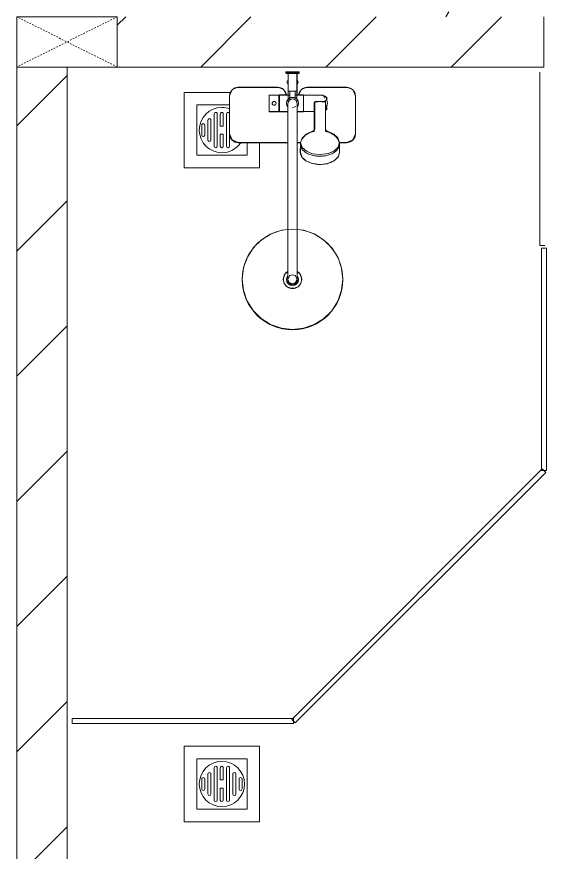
# Model space of a CAD drawing. Header units: millimetres. Extents: x 5357 to 201988, y -16345 to 109895.
# Drawn here: x 103053 to 104102, y 29676 to 31337 of the extents above; entities that cross this region are included whole.
import ezdxf

# ---------------------------------------------------------------- set-up
doc = ezdxf.new("R2010")
doc.units = ezdxf.units.MM
doc.linetypes.add('Dash', pattern=[6, 3, -3])
for name, color, linetype, lineweight in [('0-1', 7, 'Continuous', 5), ('A-GLAZ-CURT-1', 53, 'Continuous', 9), ('A-WALL-1', 9, 'Continuous', 18), ('A-WALL-2', 53, 'Continuous', 9), ('A-WALL-PATT-1', 10, 'Continuous', 9), ('I-WALL-1', 9, 'Continuous', 18), ('M-EQPM-1', 53, 'Continuous', 9), ('P-SANR-FIXT', 6, 'Continuous', 9), ('P-SANR-FIXT-1', 53, 'Continuous', 9), ('S-COLS-2', 9, 'Continuous', 18), ('S-COLS-4', 53, 'Continuous', 9), ('S-COLS-HDLN-1', 53, 'Dash', 9)]:
    doc.layers.add(name, color=color, linetype=linetype, lineweight=lineweight)
pattern_1 = [(45, (0, 0), (-124.4507934888324, 124.4507934888324), [])]

# ---------------------------------------------------------------- blocks, each defined once
blk = doc.blocks.new('93925000_0001 - 93925000_top_dwg_93925000_T-348115-TKCS_MB SÂN ĐƯỜNG NỘI BỘ')
at = {"layer": 'P-SANR-FIXT'}
for p, q in [((-29.25000000001137, -30.41147380102957), (-107.9999999999602, -30.41147380102957)), ((29.25000000003979, -30.41147380102951), (107.9999999999891, -30.41147380102951)), ((-125, -47.41147380104054), (-125, -123.4114738009895)), ((-46.30000000000002, -78.40001049013955), (-46.30000000000002, -46.66432744319475)), ((-27.19999999999982, -47.1000104901396), (-26.0999999999998, -47.1000104901396)), ((21.55028506636268, -45.85001633765473), (60.55062229200342, -46.65005953992719)), ((125, -47.41147380106959), (125, -123.4114738010186)), ((-8.999999999999659, -412.5000104901396), (-8.999999999999659, -62.50013961210563)), ((9.000000000000398, -62.50001049013981), (9.000000000000398, -412.5000104901396)), ((42.99999999999989, -64.709669900216), (42.99999999999989, -117.7311855777033)), ((65.79999999999916, -117.7311858373865), (65.79999999999916, -64.70968023364202)), ((-27.19999999999982, -77.9000104901396), (-26.09999999999991, -77.9000104901396)), ((42.99999999999977, -78.71001049013955), (21.55028506636256, -79.15000464262442)), ((42.67723075121899, -117.9137647793131), (42.72380481691187, -117.8905027300933)), ((43.22541313289174, -117.5533791080683), (43.2454772841229, -117.5313935299153)), ((65.55452210880412, -117.5313930848106), (65.57451349550774, -117.5533044401007)), ((66.07595627173146, -117.8903814623573), (66.12276898537004, -117.9137649615229)), ((-107.999999999989, -140.4114738010296), (-8.999999999999662, -140.4114738010296)), ((9.000000000000341, -140.4114738010296), (16.05775936037844, -140.4114738010296)), ((15.40892533820522, -159.102337451949), (15.75839094500327, -143.3372787451481)), ((107.99999999996, -140.4114738010296), (92.74224064223586, -140.4114738010296)), ((93.04160903513537, -143.3372775412332), (93.39107466179462, -159.1023374519516))]:
    blk.add_line(p, q, dxfattribs=at)
at = {"layer": 'P-SANR-FIXT', "flags": 128}
for points in [[(-45.79999999999995, -46.1000104901396), (-27.19999999999982, -46.1000104901396), (-27.19999999999982, -78.90001049013962), (-45.79999999999995, -78.90001049013962)], [(-26.09999999999985, -46.00001049013958), (-26.09999999999985, -78.93326648225212), (-8.999999999999545, -79.00001049013953)], [(21.55000000000007, -47.4099858359793), (21.55000000000007, -79.13610765745804), (9.000000000000455, -79.00001049013957)]]:
    blk.add_lwpolyline(points, dxfattribs=at)
at = {"layer": 'P-SANR-FIXT'}
for centre, radius in [((-36.49999999999991, -62.50001049013958), 3.949999999999962), ((0, -412.5000104901508), 100.0000000000113)]:
    blk.add_circle(centre, radius, dxfattribs=at)
for centre, radius, start, end in [((-107.999999999989, -47.41147380104054), 17.00000000001096, 89.99999999990285, 180), ((-29.25000000001137, -47.41147380104117), 17.0000000000116, 4.762593803102853, 90), ((29.25000000003979, -47.41147380107338), 17.00000000004385, 89.99999999999997, 175.237406216488), ((107.99999999996, -47.41147380106959), 17.00000000004005, 359.9999999999996, 89.99999999990197), ((-45.79999999999995, -46.60001049013961), 0.4999999999999929, 90, 180), ((59.72527746513852, -57.11829431336879), 10.50072061123066, 38.64910940744635, 85.4919664278808), ((0, -62.50001049013958), 11.99999999999995, 318.5903778907286, 221.4096221092701), ((0, -62.50001049013942), 8.999999999999567, 89.99999999999726, 180.0008225914138), ((0, -62.50001049013981), 8.999999999999977, 359.9999999999996, 90.00000000000058), ((45.74539299269866, -61.7688677305235), 2.591442950375404, 155.1929395547365, 175.7071329784778), ((45.88672692079469, -61.83419430956258), 2.747144078052784, 130.8293799405977, 155.1929395547363), ((46.10715825320051, -62.08930188541364), 3.084293670315347, 110.5459473745556, 130.8293799405975), ((54.40515189394542, -334.7558143918751), 275.8827831760368, 88.26834587300208, 91.73430402784533), ((-11.0870287831047, -67.0847149845815), 76.92338950800617, 1.769307073088722, 4.107483592994653), ((-45.79999999999998, -78.40001049013955), 0.5000000000000284, 180, 270.0000000000021), ((65.16075387320267, -72.37357576436682), 3.458721251672998, 323.2522043270088, 79.35412464586749), ((-107.999999999989, -123.4114738010185), 17.00000000001102, 179.9999999999022, 269.9999999999997), ((39.27860343996432, -146.0810125907116), 24.03029636225168, 145.4892253034588, 151.4815138133123), ((41.53812440405778, -147.6325679617071), 26.77123719125012, 139.9517195291568, 145.4927454964201), ((43.63035976240869, -149.3759166338841), 29.49457882653298, 134.7866597157906, 139.9743996902091), ((46.21077091948981, -151.980405663538), 33.16089505931782, 130.0222981005984, 134.7808297523297), ((47.73703108613861, -153.8055324793327), 35.54008304688671, 125.4413648585357, 130.0143797178355), ((49.86443492495669, -156.8002238881049), 39.21350294816435, 121.1773293406619, 125.4365221315614), ((50.55508174236654, -157.9433358119556), 40.54905420075455, 119.6970184980787, 121.1760861845778), ((51.01248991461052, -158.7285226972311), 41.45771952391331, 117.0276108551565, 119.7085429480655), ((52.23437101243538, -161.1268276120881), 44.14934692001913, 113.3198526991239, 117.0257930491081), ((51.70379216790154, -159.9377679050245), 42.84738864196924, 109.7778530176831, 113.2977488483463), ((52.51251485431292, -162.1897568078892), 45.24018730875026, 106.1472058541905, 109.7765896948286), ((53.21031191075166, -164.5420132623358), 47.69371243010925, 103.9355483588016, 106.1665379052129), ((39.13550187228078, -108.1664604231369), 10.41252868368169, 284.3956263088239, 285.5115793084283), ((40.79977076989439, -114.1629140050123), 4.189406756292605, 285.511579308428, 289.9665008707439), ((40.18233595264687, -112.4634348017655), 5.997570276502555, 289.9665008707439, 292.706056453872), ((41.35633292669261, -115.269131820641), 2.956155366169641, 292.7060564538717, 296.5404578594648), ((41.28939418913281, -115.0703328042365), 3.163999408943117, 296.9590540367668, 300.8285832434413), ((41.75191444553207, -115.8453384390961), 2.26147033924852, 300.8285832434427, 305.2869606014737), ((42.11080346566675, -116.3524602560694), 1.640202388985941, 305.2869606014731, 309.9326498899359), ((42.58190343764934, -116.9152374954957), 0.9062722800393488, 309.9326498899361, 315.2399768803443), ((66.33254871741015, -116.7907523287532), 1.075222358475278, 225.1701960386481, 229.6335357926574), ((66.53467697349917, -116.5529705922872), 1.387305658423184, 229.6335357926575, 235.1233570305372), ((67.33403953288213, -115.4061151899989), 2.78525337386223, 235.1233570305369, 238.7438538062304), ((67.23708865182785, -115.5658466602265), 2.598401518323442, 238.743853806231, 243.4573342436183), ((67.83178802867057, -114.4223051350855), 3.887291834939851, 243.9189209162256, 246.8313117267748), ((68.07971071230402, -113.8406382182414), 4.519590282336205, 246.8430118978089, 250.4792408365493), ((68.32031555328638, -113.1623118559064), 5.239324491791969, 250.478001354911, 254.040622129464), ((68.46255245398922, -112.6667454129419), 5.754899133838111, 254.0356859670231, 256.0560515704276), ((55.40401679240662, -165.2330429853637), 48.40912028329085, 73.86585318522631, 76.04813250948062), ((56.21413014697972, -162.4159543525397), 45.47786641770474, 70.24102003427905, 73.8600239519259), ((57.38436555478666, -159.2074370455415), 42.0626454195198, 66.6692995235719, 70.26370069725493), ((56.49106083851057, -161.2854876911967), 44.32456512746464, 62.98149476931825, 66.6728195095344), ((57.9785722803678, -158.3746903640516), 41.05570866288927, 60.27832955704819, 62.98547533075114), ((57.65690325814422, -158.9441174506732), 41.70970371225593, 58.84438493084499, 60.2823998950903), ((59.19166632527494, -156.4104491251478), 38.74744684300671, 54.53767052910745, 58.84818163921948), ((60.89070530787098, -154.0281911650667), 35.82137727334143, 50.00335279078109, 54.54047535599409), ((62.8381859497558, -151.7077776100939), 32.79202096505968, 45.19211503033982, 50.00422800610482), ((64.97137908367529, -149.5583508659709), 29.76372997163251, 40.048742012123, 45.18956449042492), ((87.59999999923238, -128.4114738010803), 1.499999999232926, 180, 187.5385925494641), ((87.60000000000032, -128.4114738010264), 1.50000000000318, 258.6057150050811, 269.9999999935141), ((67.2180923600595, -147.665894096866), 26.82619650550311, 34.51250417135139, 40.04223300736741), ((69.39467534866861, -146.1587099335588), 24.1787385563626, 28.53632123789447, 34.4918832930389), ((107.99999999996, -123.4114738009896), 17.00000000004001, 269.9999999999999, 359.999999999902), ((32.6084281422526, -143.5932511598145), 16.85198135014861, 172.4140323751194, 179.1296748585935), ((33.68353206841558, -143.7355470214935), 17.93646087517543, 164.9524611530439, 172.4168366973952), ((35.23708582808054, -144.1518614714839), 19.5448282046928, 157.961357964296, 164.9562571578326), ((37.13904172408166, -144.9201389878477), 21.59609231309832, 151.4775331282191, 157.9654281488547), ((73.78929370061704, -143.915085762884), 19.24661595653247, 21.63737364131532, 28.9183300159617), ((71.1653461443861, -144.9559604946232), 22.06947284008565, 15.44356289302016, 21.63737364131479), ((76.80805584189389, -143.39708258289), 16.21539109535078, 7.185926819191434, 15.44356289302018), ((73.92057826180705, -143.7611353026), 19.1257280446115, 1.269873184907297, 7.185926819190695), ((32.74582926548889, -159.033047992568), 17.34514869852866, 181.3198210601203, 222.2619182797614), ((76.00123918132356, -159.0194252127062), 17.39838440383853, 317.3098225993435, 358.6393437242801), ((54.24210218684038, -122.9950291884833), 60.56097304492229, 259.1395428294729, 270.1493847950802), ((54.23289421806022, -119.4633675273612), 64.09264670981953, 270.1493847950808, 280.363734856608), ((0, -412.5000104901392), 17.99999999999966, 120.2490760906004, 59.75092390906803), ((0, -412.5000104901392), 12.15000000000036, 137.7945535961896, 42.20544640380962), ((0, -412.5000104901396), 9.000000000000014, 180.0000000000003, 0)]:
    blk.add_arc(centre, radius, start, end, dxfattribs=at)
for points, degree in [([(-12.89999999999998, 0), (-12.89999999999998, -1.499999999999943), (-12.89999999999998, -2.999999999999943)], 2), ([(12.89999999999998, 0), (0.02609083944696522, 0), (-12.84781832110605, 0)], 2), ([(12.84781832110605, 0), (12.87390916055301, 0), (12.89999999999998, 0)], 2), ([(12.89999999999998, 0), (12.89999999999998, -1.499999999999943), (12.89999999999998, -2.999999999999943)], 2), ([(-12.90000000000009, -3), (-0.02609083944696522, -3.000000000000028), (12.84781832110616, -3.000000000000057)], 2), ([(-12.84781832110617, -2.999999999999974), (-12.87390916055313, -2.999999999999987), (-12.90000000000009, -3)], 2), ([(-8.49999999999977, -3.799999999999841), (-8.499999999999886, -20.88434935996673), (-8.5, -37.96869871993363)], 2), ([(8.499999999999998, -3.799999999999955), (8.499999999999943, -20.88443606873113), (8.499999999999886, -37.96887213746231)], 2), ([(-4.999999999999646, -46.00001049013959), (-15.54999999999975, -46.00001049013959), (-26.09999999999985, -46.00001049013958)], 2), ([(-8.500000000000114, -38.00000000000006), (0, -38.00000000000003), (8.500000000000227, -38)], 2), ([(-4.999999999999626, -38.00000000000003), (-4.999999999999643, -44.79564918645708), (-4.999999999999659, -51.59129837291415)], 2), ([(5.000000000000375, -37.99999999999997), (5.000000000000358, -44.79564918645711), (5.000000000000342, -51.59129837291427)], 2), ([(5.000000000000354, -46.00001049013952), (13.27499999999976, -46.00001049013955), (21.54999999999916, -46.00001049013958)], 2), ([(43.16122043866994, -61.57488634983157), (43.11422783113005, -62.20091038478618), (43.2568056199874, -62.84116455587242), (42.99999999999989, -63.45409927694671), (42.99999999999989, -64.08188458858135), (42.99999999999989, -64.709669900216)], 5), ([(46.05564403435699, -58.99940780907446), (45.84563881466295, -59.00576646544847), (45.6356396480968, -59.01232503645387), (45.42490410742312, -59.07182674725264), (45.22143612944311, -59.12746019540629), (45.02469942947437, -59.20119691161427)], 5), ([(65.63877806839491, -61.57486776466607), (65.58324584075069, -60.80156955834494), (65.51792364951962, -60.02897439062145), (64.29169490573088, -59.04860023423733), (63.51684167660937, -59.02245000481934), (62.74190615016312, -58.99902194347936)], 5), ([(42.83134313698361, -182.4712936479626), (32.99480990325503, -180.5841154326519), (24.74135789164757, -176.3666458393427), (19.90906196571826, -170.6980207171658)], 3), ([(88.78958838532196, -170.816115617236), (83.90714295276018, -176.4673309525334), (75.62595520680784, -180.7066272881571), (65.76294096902575, -182.5103768473146)], 3)]:
    blk.add_open_spline(points, degree=degree, dxfattribs=at)
for points, weights in [([(-9.300000012551752, -3.000000000000114), (-8.499999999999767, -2.999999987447859), (-8.499999999999773, -3.799999999999841)], [1, 0.7071067756391801, 1]), ([(9.300000036225876, -3.000000000000048), (8.499999999999998, -2.999999963774077), (8.499999999999996, -3.799999999999955)], [1, 0.7071067651767795, 1]), ([(21.55000000000018, -45.86391332282089), (21.55000000000007, -45.6984479567874), (21.55000000000007, -47.4099858359793)], [0.8741474450410947, 0.9084708691207961, 1]), ([(67.93214707809068, -74.44290715413382), (66.9161785636151, -75.65537223736911), (65.79999999999916, -76.44701129264871)], [1, 0.9916143928707297, 1]), ([(54.40000000027044, -167.345373511784), (15.75710228857958, -167.3453735117857), (15.75710228858282, -143.5544300957471)], [1, 0.7071067811865235, 1]), ([(93.04289771195933, -143.5544300957438), (93.04289771196134, -167.3453735117824), (54.40000000027044, -167.345373511784)], [1, 0.7071067811865235, 1])]:
    blk.add_rational_spline(points, weights, degree=2, dxfattribs=at)
blk.add_open_spline([(67.95742936225793, -50.59066825678327), (68.35598580722785, -51.10147228051598), (68.55940819716147, -51.68825616568513), (68.67315314439588, -53.48920526109732), (68.21360467211412, -54.71941052610607), (66.0828501634154, -57.04809614598538), (64.61267512253369, -58.10490555589343), (62.74003090276256, -58.98982693736821)], degree=3, knots=[0.3623590839894454, 0.3623590839894454, 0.3623590839894454, 0.3623590839894454, 0.4991435252133551, 0.4991435252133551, 0.7494159218981946, 0.7494159218981946, 0.9564650588819884, 0.9564650588819884, 0.9564650588819884, 0.9564650588819884], dxfattribs=at)
blk = doc.blocks.new('93925000_0001 - 93925000_top_dwg-348114-TKCS_MB SÂN ĐƯỜNG NỘI BỘ')
blk.add_blockref('93925000_0001 - 93925000_top_dwg_93925000_T-348115-TKCS_MB SÂN ĐƯỜNG NỘI BỘ', (0, 0))
blk = doc.blocks.new('93925000_0001 - 93925000_3D_low_dwg-V88-TKCS_MB SÂN ĐƯỜNG NỘI BỘ')
at = {"layer": 'P-SANR-FIXT'}
for p, q in [((-13.00000023533439, -2.393874990160384), (-13.00000023533439, 0.4061279445301807)), ((-13.00000023533439, -2.393874990160384), (-13.00000023533439, 0.4061279445301807)), ((-13.00000023533439, 0.4061279445301807), (-11.63522162127288, 0.4061279445301807)), ((-13.00000023533439, 0.4061279445301807), (-12.06220432507785, 0.4061279445301807)), ((-13.00000023533439, 0.4061279445301807), (-11.63522162127288, 0.4061279445301807)), ((-13.00000023533439, 0.4061279445301807), (-12.06220432507785, 0.4061279445301807)), ((-12.06220432507785, 0.4061279445301807), (-9.062958571193532, 0.4061279445301807)), ((-12.06220432507785, 0.4061279445301807), (-9.062958571193532, 0.4061279445301807)), ((-7.9664400635937, 0.4061279445301807), (-11.63522162127288, 0.4061279445301807)), ((-7.9664400635937, 0.4061279445301807), (-11.63522162127288, 0.4061279445301807)), ((-9.062958571193532, 0.4061279445301807), (-4.988656934974506, 0.4061279445301807)), ((-9.062958571193532, 0.4061279445301807), (-4.988656934974506, 0.4061279445301807)), ((-2.73899495814776, 0.4061279445301807), (-7.9664400635937, 0.4061279445301807)), ((-2.73899495814776, 0.4061279445301807), (-7.9664400635937, 0.4061279445301807)), ((-4.988656934974506, 0.4061279445301807), (0.02873366654885104, 0.4061279445301807)), ((-4.988656934974506, 0.4061279445301807), (0.02873366654885104, 0.4061279445301807)), ((2.887329438432698, 0.4061279445301807), (-2.73899495814776, 0.4061279445301807)), ((2.887329438432698, 0.4061279445301807), (-2.73899495814776, 0.4061279445301807)), ((0.02873366654885104, 0.4061279445301807), (5.052519656839059, 0.4061279445301807)), ((0.02873366654885104, 0.4061279445301807), (5.052519656839059, 0.4061279445301807)), ((8.247112543984896, 0.4061279445301807), (2.887329438432698, 0.4061279445301807)), ((8.247112543984896, 0.4061279445301807), (2.887329438432698, 0.4061279445301807)), ((5.052519656839059, 0.4061279445301807), (9.036845067264721, 0.4061279445301807)), ((5.052519656839059, 0.4061279445301807), (9.036845067264721, 0.4061279445301807)), ((11.62984517824857, 0.4061279445301807), (8.247112543984896, 0.4061279445301807)), ((11.62984517824857, 0.4061279445301807), (8.247112543984896, 0.4061279445301807)), ((9.036845067264721, 0.4061279445301807), (12.00061197293012, 0.4061279445301807)), ((9.036845067264721, 0.4061279445301807), (12.00061197293012, 0.4061279445301807)), ((13.00000023555963, 0.4061279445301807), (11.62984517824857, 0.4061279445301807)), ((13.00000023555963, 0.4061279445301807), (11.62984517824857, 0.4061279445301807)), ((12.00061197293012, 0.4061279445301807), (13.00000023555963, 0.4061279445301807)), ((12.00061197293012, 0.4061279445301807), (13.00000023555963, 0.4061279445301807)), ((13.00000023555963, -2.393874990160384), (13.00000023555963, 0.4061279445301807)), ((13.00000023555963, -2.393874990160384), (13.00000023555963, 0.4061279445301807)), ((-13.00000023533439, -2.393874990160384), (-11.63522162127288, -2.393874990160384)), ((-12.06220432507785, -2.393874990160384), (-13.00000023533439, -2.393874990160384)), ((-13.00000023533439, -2.393874990160384), (-11.63522162127288, -2.393874990160384)), ((-12.06220432507785, -2.393874990160384), (-13.00000023533439, -2.393874990160384)), ((-9.062958571193532, -2.393874990160384), (-12.06220432507785, -2.393874990160384)), ((-9.062958571193532, -2.393874990160384), (-12.06220432507785, -2.393874990160384)), ((-11.63522162127288, -2.393874990160384), (-8.947380937514618, -2.393874990160384)), ((-11.63522162127288, -2.393874990160384), (-8.500000110147312, -2.393874990160384)), ((-11.13424724924357, -20.11254869696013), (-8.947380937514618, -14.6390444981294)), ((-4.988656934974506, -2.393874990160384), (-9.062958571193532, -2.393874990160384)), ((-8.947380937514618, -45.59387397762648), (-8.947380937514618, -2.383346642519155)), ((-8.500000110147312, -53.59329031704124), (-8.500000110147312, -2.393874990160384)), ((-6.146981263039424, -2.393874990160384), (-8.500000110147312, -2.393874990160384)), ((-0.2581622964128655, -2.393874990160384), (-6.146981263039424, -2.393874990160384)), ((0.02873366654885104, -2.393874990160384), (-4.988656934974506, -2.393874990160384)), ((-0.2581622964128655, -2.393874990160384), (6.134321925148015, -2.393874990160384)), ((5.052519656839059, -2.393874990160384), (0.02873366654885104, -2.393874990160384)), ((5.052519656839059, -2.393874990160384), (9.036845067264721, -2.393874990160384)), ((6.134321925148015, -2.393874990160384), (8.500000110372548, -2.393874990160384)), ((8.500000110372548, -2.393874990160384), (8.500000110372548, -53.59329031704124)), ((11.62984517824857, -2.393874990160384), (8.500000110372548, -2.393874990160384)), ((8.947380937739855, -2.383346642519155), (8.947380937739855, -45.59387397762648)), ((11.62984517824857, -2.393874990160384), (8.947380937739855, -2.393874990160384)), ((11.13433695149629, -20.11254869696013), (8.947380937739855, -15.01528653528071)), ((9.036845067264721, -2.393874990160384), (12.00061197293012, -2.393874990160384)), ((9.036845067264721, -2.393874990160384), (12.00061197293012, -2.393874990160384)), ((13.00000023555963, -2.393874990160384), (11.62984517824857, -2.393874990160384)), ((13.00000023555963, -2.393874990160384), (11.62984517824857, -2.393874990160384)), ((12.00061197293012, -2.393874990160384), (13.00000023555963, -2.393874990160384)), ((12.00061197293012, -2.393874990160384), (13.00000023555963, -2.393874990160384)), ((-108.0000030039701, -30.00533602235969), (-120.020817232028, -34.98452428577598)), ((-120.020817232028, -34.98452428577598), (-108.0000030039701, -30.00533602235969)), ((-29.24999967801364, -30.00533602235969), (-108.0000030039701, -30.00533602235969)), ((-108.0000030039701, -30.00533602235969), (-29.24999967801364, -30.00533602235969)), ((-17.22918544995578, -34.98452428577598), (-29.24999967801364, -30.00533602235969)), ((-29.24999967801364, -30.00533602235969), (-17.22918544995578, -34.98452428577598)), ((-8.947380937514618, -25.20961684213298), (-11.13424724924357, -20.11254869696013)), ((8.947380937739855, -25.58627741080832), (11.13433695149629, -20.11254869696013)), ((17.22918545018101, -34.98452428577598), (29.24999967823888, -30.00533602235969)), ((17.22918545018101, -34.98452428577598), (29.24999967823888, -30.00533602235969)), ((108.0000030041954, -30.00533602235969), (29.24999967823888, -30.00533602235969)), ((29.24999967823888, -30.00533602235969), (108.0000030041954, -30.00533602235969)), ((120.0208172322533, -34.98452428577598), (108.0000030041954, -30.00533602235969)), ((108.0000030041954, -30.00533602235969), (120.0208172322533, -34.98452428577598)), ((-120.020817232028, -34.98452428577598), (-125.0000009535704, -47.00534305569045)), ((-125.0000009535704, -47.00534305569045), (-120.020817232028, -34.98452428577598)), ((-125.0000009535704, -47.00534305569045), (-125.0000009535704, -123.0053370952433)), ((-125.0000009535704, -123.0053370952433), (-125.0000009535704, -47.00534305569045)), ((-46.26489043225384, -45.70935112234465), (-27.19999989856815, -45.59387397762648)), ((-46.26489043225384, -45.70935112234465), (-46.26489043225384, -46.58272850828753)), ((-46.26489043225384, -46.85973966118208), (-46.26489043225384, -45.70935112234465)), ((-46.26489043225384, -50.50827240942176), (-46.26489043225384, -46.85973966118208)), ((-27.19999989856815, -45.59387397762648), (-27.19999989856815, -46.7523788451802)), ((-27.19999989856815, -46.7523788451802), (-27.19999989856815, -45.59387397762648)), ((-27.19999989856815, -46.7523788451802), (-27.19999989856815, -50.42661859987434)), ((-8.500000110147312, -45.59387397762648), (-26.10000118006801, -45.59387397762648)), ((-26.10000118006801, -46.7523788451802), (-26.10000118006801, -45.59387397762648)), ((-26.10000118006801, -46.7523788451802), (-26.10000118006801, -50.42661859987434)), ((-12.80419165103222, -45.59387397762648), (-17.22918544995578, -34.98452428577598)), ((-17.22918544995578, -34.98452428577598), (-12.80419165103222, -45.59387397762648)), ((21.54999956499005, -45.59387397762648), (8.500000110372548, -45.59387397762648)), ((12.8346490724306, -45.59387397762648), (17.22918545018101, -34.98452428577598)), ((17.22918545018101, -34.98452428577598), (12.8346490724306, -45.59387397762648)), ((21.54999956499005, -45.59387397762648), (60.55121408713072, -46.0902417540377)), ((21.54999956499005, -46.7523788451802), (21.54999956499005, -45.59387397762648)), ((21.54999956499005, -46.7523788451802), (21.54999956499005, -50.42661859987434)), ((60.55121408713072, -46.0902417540377), (66.66990855942632, -50.29754762646071)), ((63.59125250871807, -52.25571046445403), (62.19743446123807, -49.22924891708549)), ((125.0000009537956, -47.00534305570778), (120.0208172322533, -34.98452428577598)), ((120.0208172322533, -34.98452428577598), (125.0000009537956, -47.00534305570778)), ((125.0000009537956, -123.0053370952433), (125.0000009537956, -47.00534305570778)), ((125.0000009537956, -47.00534305570778), (125.0000009537956, -123.0053370952433)), ((-46.26489043225384, -50.50827240942176), (-46.26489043225384, -56.06282072065528)), ((-46.26489043225384, -56.06282072065528), (-46.26489043225384, -62.0938706516873)), ((-46.26489043225384, -68.12493875023237), (-46.26489043225384, -62.0938706516873)), ((-40.47668541657718, -62.0938706516873), (-39.37709773766787, -59.3504925012242)), ((-40.47668541657718, -62.0938706516873), (-39.33139740216525, -64.8843843698155)), ((-36.62519903172588, -58.12362788913902), (-39.37709773766787, -59.3504925012242)), ((-36.50000000583918, -66.06600737568252), (-39.33139740216525, -64.8843843698155)), ((-36.62519903172588, -58.12362788913902), (-33.6379313348511, -59.34432917829864)), ((-33.61511296023464, -64.81945828197654), (-36.50000000583918, -66.06600737568252)), ((-33.6379313348511, -59.34432917829864), (-32.53242786514552, -62.0938706516873)), ((-33.61511296023464, -64.81945828197654), (-32.53242786514552, -62.0938706516873)), ((-27.19999989856815, -56.02032694813124), (-27.19999989856815, -50.42661859987434)), ((-27.19999989856815, -62.0938706516873), (-27.19999989856815, -56.02032694813124)), ((-27.19999989856815, -68.16745069023482), (-27.19999989856815, -62.0938706516873)), ((-26.10000118006801, -56.02032694813124), (-26.10000118006801, -50.42661859987434)), ((-26.10000118006801, -62.0938706516873), (-26.10000118006801, -56.02032694813124)), ((-26.10000118006801, -68.16745069023482), (-26.10000118006801, -62.0938706516873)), ((-11.09816887368297, -57.47866816517226), (-12.02163744258674, -62.0938706516873)), ((-11.17757559108527, -57.66879100796096), (-12.02163744258674, -62.0938706516873)), ((-12.02163744258674, -62.0938706516873), (-11.17757559108527, -66.51898208853117)), ((-12.02087554323466, -62.0938706516873), (-11.17757559108527, -66.51898208853117)), ((-8.500579766825195, -53.59329031704124), (-11.17757559108527, -57.66879100796096)), ((-8.500579766825195, -53.59691019056495), (-11.17757559108527, -57.66879100796096)), ((-11.09816887368297, -57.47866816517226), (-11.17757559108527, -57.66879100796096)), ((-5.400000831380839, -54.89389225241057), (-9.000000817952468, -62.09388881918304)), ((-9.000000817952468, -62.09388881918304), (-8.99931726592572, -66.27243100401274)), ((-8.99931726592572, -79.46273689268287), (-8.99931726592572, -66.27243100401274)), ((-4.425111152855471, -50.91630527971443), (-8.500579766825195, -53.59329031704124)), ((-4.425111152855471, -50.91630527971443), (-8.500579766825195, -53.59691019056495)), ((-5.400000831380839, -54.89389225241057), (-6.884994724490253, -57.86817554762415)), ((1.2128111848142e-10, -53.09388856884352), (-5.400000831380839, -54.89389225241057)), ((-4.582533354953284, -50.98385657070335), (-4.425111152855471, -50.91630527971443)), ((1.2128111848142e-10, -50.07223434446509), (-4.425111152855471, -50.91630527971443)), ((4.425110869230912, -50.91630527971443), (1.2128111848142e-10, -50.07223434446509)), ((4.425110869230912, -50.91630527971443), (8.50057976705043, -53.59329031704124)), ((4.425110869230912, -50.91630527971443), (8.50057976705043, -53.59691019056495)), ((4.425110869230912, -50.91630527971443), (4.638925545783922, -51.00663861032836)), ((9.000000818195032, -62.09388881918304), (6.363961909815316, -55.72991952894386)), ((11.17757559131051, -57.66879100796096), (8.50057976705043, -53.59329031704124)), ((11.17757559131051, -57.66879100796096), (8.50057976705043, -53.59691019056495)), ((11.12244632554262, -57.53367480037864), (8.50057976705043, -53.59691019056495)), ((9.000000818195032, -62.09388881918304), (8.999317266150957, -66.47813247440513)), ((11.09141510737149, -66.73617449997123), (12.02163744281197, -62.0938706516873)), ((11.12244632554262, -57.53367480037864), (11.17757559131051, -57.66879100796096)), ((12.02163744281197, -62.0938706516873), (11.17757559131051, -57.66879100796096)), ((12.02163744281197, -62.09750415083281), (11.17757559131051, -57.66879100796096)), ((11.17757559131051, -66.51898208853117), (12.02163744281197, -62.0938706516873)), ((21.54999956499005, -56.02032694813124), (21.54999956499005, -50.42661859987434)), ((21.54999956499005, -62.0938706516873), (21.54999956499005, -56.02032694813124)), ((21.54999956499005, -68.16745069023482), (21.54999956499005, -62.0938706516873)), ((43.32126560221577, -68.30219900604598), (43.81583056245286, -62.23647193832021)), ((44.26653403055875, -58.64013887642082), (44.24106774342268, -112.8938721656626)), ((65.41201840651243, -58.64013887642082), (44.26653403055875, -58.64013887642082)), ((65.41201840651243, -58.64013887642082), (65.43747560990064, -112.8938721656626)), ((66.32276859295575, -68.30219900604598), (65.77741502582194, -61.61353088054102)), ((66.66990855942632, -50.29754762646071), (69.53457745325773, -62.0938706516873)), ((66.66990855942632, -73.89021184440962), (69.53457745325773, -62.0938706516873)), ((-46.26489043225384, -73.67028976675384), (-46.26489043225384, -68.12493875023237)), ((-46.26489043225384, -77.32801980970558), (-46.26489043225384, -73.67028976675384)), ((-46.26489043225384, -78.47839472292121), (-46.26489043225384, -77.32801980970558)), ((-46.26489043225384, -78.47839472292121), (-46.26489043225384, -77.32801980970558)), ((-46.26489043225384, -78.47839472292121), (-27.19999989856815, -78.59387640949599)), ((-27.19999989856815, -73.76114087103065), (-27.19999989856815, -68.16745069023482)), ((-27.19999989856815, -77.43539879318587), (-27.19999989856815, -73.76114087103065)), ((-27.19999989856815, -78.59387640949599), (-27.19999989856815, -77.43539879318587)), ((-27.19999989856815, -77.43539879318587), (-27.19999989856815, -78.59387640949599)), ((-26.10000118006801, -73.76114087103065), (-26.10000118006801, -68.16745069023482)), ((-26.10000118006801, -77.43539879318587), (-26.10000118006801, -73.76114087103065)), ((-26.10000118006801, -78.59387640949599), (-26.10000118006801, -77.43539879318587)), ((-26.10000118006801, -78.59387640949599), (-9.446325026231307, -78.59387640949599)), ((-11.12130858588012, -66.66027978656943), (-11.17757559108527, -66.51898208853117)), ((-11.17757559108527, -66.51898208853117), (-9.446325026231307, -69.1546564589958)), ((-11.12130858588012, -66.66027978656943), (-9.446325026231307, -69.1887730352089)), ((-8.99931726592572, -79.46273689268287), (-8.99931726592572, -94.50027287004646)), ((6.363961909815316, -68.4578399419438), (1.2128111848142e-10, -71.09388906952255)), ((8.999317266150957, -79.62031266687568), (8.999317266150957, -66.47813247440513)), ((8.999317266150957, -78.59387640949599), (21.54999956499005, -78.59387640949599)), ((8.999317266150957, -79.62031266687568), (8.999317266150957, -94.58703174587599)), ((9.472311584658973, -69.11509424498199), (11.17757559131051, -66.51898208853117)), ((9.472311584658973, -69.10545045216895), (11.17757559131051, -66.51898208853117)), ((11.09141510737149, -66.73617449997123), (11.17757559131051, -66.51898208853117)), ((21.54999956499005, -73.75186182258781), (21.54999956499005, -68.16745069023482)), ((21.54999956499005, -77.43539879318587), (21.54999956499005, -73.75186182258781)), ((21.54999956499005, -78.59387640949599), (21.54999956499005, -77.43539879318587)), ((21.54999956499005, -78.59387640949599), (44.25730354742455, -78.30488888124124)), ((-8.99931726592572, -94.50027287004646), (-8.999952560559269, -122.0938738345927)), ((8.999317266150957, -94.58703174587599), (9.00004850785399, -122.0938738345927)), ((44.24106774342268, -112.8938721656626), (42.70615053187276, -116.3869365691965)), ((65.43747560990064, -112.8938721656626), (66.9724064470377, -116.3869365691965)), ((-125.0000009535704, -123.0053370952433), (-120.020817232028, -135.0261513232838)), ((-120.020817232028, -135.0261513232838), (-125.0000009535704, -123.0053370952433)), ((-8.999952560559269, -122.0938738345927), (-8.999952560559269, -352.0938792228353)), ((9.00004850785399, -352.0938792228353), (9.00004850785399, -122.0938738345927)), ((15.97610514174367, -140.3856170653951), (19.01272938261891, -131.1420406579625)), ((27.22625193011968, -123.6004315852772), (19.01272938261891, -131.1420406579625)), ((42.70615053187276, -116.3869365691965), (27.22625193011968, -123.6004315852772)), ((66.9724064470377, -116.3869365691965), (82.18642601978986, -123.4372057199132)), ((82.18642601978986, -123.4372057199132), (90.36471498024672, -130.7141597985875)), ((90.36471498024672, -130.7141597985875), (93.70242912779713, -140.3856170653951)), ((120.0208172322533, -135.0261513232838), (125.0000009537956, -123.0053370952433)), ((125.0000009537956, -123.0053370952433), (120.0208172322533, -135.0261513232838)), ((-120.020817232028, -135.0261513232838), (-108.0000030039701, -140.0053441285914)), ((-108.0000030039701, -140.0053441285914), (-120.020817232028, -135.0261513232838)), ((-108.0000030039701, -140.0053441285914), (-8.794668510565272, -140.0053441285914)), ((-8.794668510565272, -140.0053441285914), (-108.0000030039701, -140.0053441285914)), ((8.794764457877319, -140.0053441285914), (16.10102930175167, -140.0053441285914)), ((16.10102930175167, -140.0053441285914), (8.794764457877319, -140.0053441285914)), ((15.97610514174367, -140.3856170653951), (15.97610514174367, -160.0585623264139)), ((19.3138283730766, -150.0571015834635), (15.97610514174367, -140.3856170653951)), ((90.66581397066976, -149.6291934728449), (93.70242912779713, -140.3856170653951)), ((93.57119323168618, -140.0053441285914), (108.0000030041954, -140.0053441285914)), ((108.0000030041954, -140.0053441285914), (93.57119323168618, -140.0053441285914)), ((93.70242912779713, -140.3856170653951), (93.70242912779713, -160.0585623264139)), ((108.0000030041954, -140.0053441285914), (120.0208172322533, -135.0261513232838)), ((108.0000030041954, -140.0053441285914), (120.0208172322533, -135.0261513232838)), ((15.97610514174367, -160.0585078239268), (18.78103249681203, -168.9561478614461)), ((19.3138283730766, -169.7300105094737), (15.97610514174367, -160.0585623264139)), ((27.49211960447042, -157.3340011596333), (19.3138283730766, -150.0571015834635)), ((27.49211960447042, -157.3340011596333), (39.77925342331792, -162.3753177165812)), ((39.77925342331792, -162.3753177165812), (54.83927167664433, -164.2391574382436)), ((70.59643578541487, -162.1904997825276), (54.83927167664433, -164.2391574382436)), ((70.59643578541487, -162.1904997825276), (82.45228915224935, -157.1708207130259)), ((90.66581397066976, -149.6291934728449), (82.45228915224935, -157.1708207130259)), ((93.70242912779713, -160.0585623264139), (90.66581397066976, -169.3020751475941)), ((25.52503155257878, -175.2566021679965), (19.3138283730766, -169.7300105094737)), ((39.77925342331792, -182.0481539726084), (27.49211960447042, -177.0068737506693)), ((39.63082498324125, -182.009620714153), (54.83929438603132, -183.912048196758)), ((39.77925342331792, -182.0481539726084), (54.83927167664433, -183.9120663642537)), ((54.83927167664433, -183.9120663642537), (70.59643578541487, -181.8634450435465)), ((54.83929438603132, -183.912048196758), (69.33580234062879, -182.1904054641377)), ((82.45228915224935, -176.8437114715403), (70.59643578541487, -181.8634450435465)), ((82.17910451901166, -177.0113429546183), (79.59950327036032, -178.0515673401315)), ((90.66581397066976, -169.3020751475941), (82.45228915224935, -176.8437114715403)), ((-21.43301905977519, -314.2006979941975), (-42.54305183875353, -321.3777308463704)), ((-8.999952560559269, -312.8387014095439), (-21.43301905977519, -314.2006979941975)), ((22.48276648533551, -314.4369481086558), (9.00004850785399, -312.9167166438806)), ((42.96772613535786, -321.57855434416), (22.48276648533551, -314.4369481086558)), ((-42.54305183875353, -321.3777308463704), (-61.8048030852232, -333.2627612113606)), ((61.90770378123189, -333.3437882423054), (42.96772613535786, -321.57855434416)), ((-61.8048030852232, -333.2627612113606), (-77.71632277953418, -348.9469056129109)), ((78.80613634598463, -350.3171344756734), (61.90770378123189, -333.3437882423054)), ((-77.71632277953418, -348.9469056129109), (-89.8067548512373, -367.8910617828023)), ((-8.99931726592572, -374.3931358337056), (-8.999952560559269, -352.0938792228353)), ((8.999317266150957, -374.3104373931538), (9.00004850785399, -352.0938792228353)), ((90.50051701081007, -369.3367947578084), (78.80613634598463, -350.3171344756734)), ((-89.8067548512373, -367.8910617828023), (-97.31701591002734, -388.8681243896311)), ((-8.99931726592572, -394.6762364387166), (-8.99931726592572, -374.3931358337056)), ((8.999317266150957, -394.5202503204172), (8.999317266150957, -374.3104373931538)), ((97.59690434943104, -390.0858552932393), (90.50051701081007, -369.3367947578084)), ((-97.31701591002734, -388.8681243896311), (-100.0000007628355, -411.8767853736531)), ((-11.76455488790607, -397.6519268989217), (-16.71779429008102, -404.0355852126729)), ((-8.99931726592572, -396.2630346352618), (-11.76455488790607, -397.6519268989217)), ((-8.99931726592572, -394.6762364387166), (-8.99931726592572, -407.6492817878377)), ((8.999317266150957, -394.5202503204172), (8.999317266150957, -407.4452608108174)), ((11.71888975215165, -397.614320182783), (8.999317266150957, -396.2951874157882)), ((11.71883752060144, -397.5955713271748), (16.65304760645295, -403.732805728895)), ((11.71888975215165, -397.614320182783), (16.65304760645295, -403.732805728895)), ((100.0000007630434, -411.8767853736531), (97.59690434943104, -390.0858552932393)), ((-100.0000007628355, -411.8767853736531), (-97.56520206917858, -433.8092402457845)), ((-16.71779429008102, -404.0355852126729), (-18.47259497334099, -411.8938264846456)), ((-18.47259497334099, -411.8938264846456), (-18.47251321959288, -411.8750412940632)), ((-18.47259497334099, -411.8938264846456), (-16.5332874744091, -420.133221816982)), ((-11.99999995519256, -411.8870681762522), (-8.999317265908394, -404.3766824559097)), ((-8.26891921597512, -420.5833396911275), (-11.99999995519256, -411.8870681762522)), ((-5.399952573970313, -404.6767888068979), (-8.999995140610054, -411.8870681762522)), ((-8.999952560559269, -411.8767853736531), (-8.999995140610054, -411.8870681762522)), ((-8.99931726592572, -407.6492817878377), (-8.999952560559269, -411.8767853736531)), ((-5.399952573970313, -404.6767888068979), (-6.322636534152344, -405.4717257499522)), ((-5.399952573970313, -404.6767888068979), (2.269689503009431e-09, -402.8767533302134)), ((5.400048521265035, -404.6767888068979), (2.269689503009431e-09, -402.8767533302134)), ((5.400048521265035, -404.6767888068979), (6.21599106351996, -405.3682073592793)), ((9.00004850785399, -411.8767853736531), (5.400048521265035, -404.6767888068979)), ((5.400048521265035, -419.0767819404256), (8.995848409952805, -411.6034372329365)), ((5.400048521265035, -419.0767819404256), (9.00004850785399, -411.8767853736531)), ((8.69626243124867, -420.1560038566243), (11.99999995540047, -411.8870681762522)), ((8.995848409952805, -411.6034372329365), (9.00004850785399, -411.8767853736531)), ((11.99999995540047, -411.8870681762522), (8.999317266150957, -404.8932119211842)), ((9.00004850785399, -411.8767853736531), (8.999317266150957, -407.4452608108174)), ((18.47259497356622, -411.8938264846456), (16.52564577174394, -420.1485188483845)), ((16.65304760645295, -403.732805728895), (18.47251321981812, -411.8750412940632)), ((16.65304760645295, -403.732805728895), (18.47259497356622, -411.8938264846456)), ((18.47251321981812, -411.8750412940632), (18.47259497356622, -411.8938264846456)), ((100.0000007630434, -411.8767853736531), (97.53442633162403, -433.9457508086985)), ((-16.5332874744091, -420.133221816982), (-11.32006326009368, -426.491554641689)), ((-11.32006326009368, -426.491554641689), (-3.892026299879308, -429.9517722129648)), ((2.269689503009431e-09, -423.8870987891978), (-8.26891921597512, -420.5833396911275)), ((-5.399952573970313, -419.0767819404256), (-6.175642758486584, -418.4236241340291)), ((4.806526658285293e-05, -420.8768174171101), (-5.399952573970313, -419.0767819404256)), ((2.269689503009431e-09, -420.876781082136), (-5.399952573970313, -419.0767819404256)), ((-3.892026299879308, -429.9517722129648), (4.102805017783886, -429.9050454139536)), ((5.400048521265035, -419.0767819404256), (2.269689503009431e-09, -420.876781082136)), ((8.69626243124867, -420.1560038566243), (2.269689503009431e-09, -423.8870987891978)), ((5.400048521265035, -419.0767819404256), (4.806526658285293e-05, -420.8768174171101)), ((4.102805017783886, -429.9050454139536), (11.71888975215165, -426.1733691215169)), ((6.229995931806252, -418.37195577618), (5.400048521265035, -419.0767819404256)), ((16.52564577174394, -420.1485188483845), (11.71888975215165, -426.1733691215169)), ((-97.56520206917858, -433.8092402457845), (-90.51684958924389, -454.3821124076497)), ((89.81895432484357, -455.8376921653401), (97.53442633162403, -433.9457508086985)), ((-90.51684958924389, -454.3821124076497), (-78.40781400193309, -473.9430550575083)), ((77.98660061369802, -474.4714748382395), (89.81895432484357, -455.8376921653401)), ((-78.40781400193309, -473.9430550575083), (-62.19967814673519, -490.1787646293294)), ((61.90683174145429, -490.4105092048472), (77.98660061369802, -474.4714748382395)), ((-62.19967814673519, -490.1787646293294), (-43.54161915768719, -501.8997061729085)), ((42.94213267575169, -502.1871886253184), (61.90683174145429, -490.4105092048472)), ((-43.54161915768719, -501.8997061729085), (-22.21022452701663, -509.3791551589793)), ((-22.21022452701663, -509.3791551589793), (-0.1146976632423503, -511.8767861365926)), ((-0.1146976632423503, -511.8767861365926), (22.14574808490483, -509.3937981605184)), ((22.14574808490483, -509.3937981605184), (42.94213267575169, -502.1871886253184))]:
    blk.add_line(p, q, dxfattribs=at)
blk = doc.blocks.new('93925000_0001 - FMM 93925000-V89-TKCS_MB SÂN ĐƯỜNG NỘI BỘ')
for name in ['93925000_0001 - 93925000_3D_low_dwg-V88-TKCS_MB SÂN ĐƯỜNG NỘI BỘ', '93925000_0001 - 93925000_top_dwg-348114-TKCS_MB SÂN ĐƯỜNG NỘI BỘ']:
    blk.add_blockref(name, (0, 0))
blk = doc.blocks.new('THU NUOC - THU NUOC-V97-TKCS_MB SÂN ĐƯỜNG NỘI BỘ')
at = {"layer": 'M-EQPM-1'}
for p, q in [((-66.26686426149621, 70.57759500340016), (-66.2668642614962, -79.42240499659985)), ((83.73313573850379, 70.57759500340018), (-66.26686426149621, 70.57759500340018)), ((83.73313573850379, -22.58603159274804), (83.73313573850379, 70.57759500340018)), ((58.73313573849118, 45.57759500340042), (-41.26686426150863, 45.57759500340042)), ((-41.26686426150864, 45.57759500340042), (-41.26686426150863, -54.42240499659989)), ((-1.076682540792887, 35.63507364413298), (18.54295401777546, 35.63507364413299)), ((58.73313573849118, -19.86112044352608), (58.73313573849118, 45.57759500340042)), ((-11.0263537124436, 23.2567378039812), (28.49262518942623, 23.25673780398123)), ((28.49262518942617, 17.25673780398092), (-11.02635371244366, 17.25673780398123)), ((18.54295401777542, 29.63507364413298), (-1.076682540792921, 29.63507364413313)), ((-23.34306327274206, 10.80397593692725), (40.86986895846923, 10.80397593692725)), ((40.86986895846923, 4.803975936927253), (-23.34306327274207, 4.803975936927252)), ((-23.34306327276718, -1.196024063072746), (0.7331357384912665, -1.196024063072746)), ((0.7331357384912749, -7.196024063072747), (-23.3430632727672, -7.196024063072747)), ((-23.34306327274207, -13.64878593012677), (40.86986895846923, -13.64878593012677)), ((0.7331357384912665, -1.196024063072746), (0.7331357384912749, -7.196024063072747)), ((16.73313573849129, -1.196024063072746), (40.86986895844411, -1.196024063072746)), ((16.73313573849128, -7.196024063072747), (16.73313573849129, -1.196024063072746)), ((40.86986895844411, -7.196024063072747), (16.73313573849127, -7.196024063072747)), ((40.86986895846923, -19.64878593012677), (-23.34306327274206, -19.64878593012677)), ((-41.26686426150863, -54.42240499659989), (-15.84538601584513, -54.42240499659989)), ((-66.2668642614962, -79.42240499659985), (-15.84538601584655, -79.42240499659985))]:
    blk.add_line(p, q, dxfattribs=at)
for centre, radius, start, end in [((8.733135738478751, -4.422404996599722), 44.99999999999996, 5.088887490341627e-14, 179.9999999999995), ((8.733135738478751, -4.422404996599722), 45.00000000000004, 2.544443745170813e-13, 179.9999999999998), ((-1.076682540792885, 32.63507364413298), 3.000000000000005, 90.00000000000021, 269.9999999999989), ((18.54295401777544, 32.63507364413298), 3.000000000000002, 269.9999999999989, 89.9999999999993), ((-11.02635371244363, 20.25673780398123), 3, 90.00000000000026, 269.9999999999988), ((28.49262518942619, 20.25673780398123), 3.000000000000004, 269.9999999999989, 89.99999999999925), ((-23.34306327274206, 7.803975936927253), 3, 90.00000000000044, 269.9999999999994), ((40.86986895846923, 7.803975936927253), 3.000000000000008, 269.9999999999997, 90.00000000000006), ((8.733135738478751, -4.422404996599722), 45.00000000000002, 179.9999999999998, 236.6546697273466), ((8.733135738478751, -4.422404996599722), 45.00000000000004, 179.9999999999997, 236.6546697273463), ((-23.34306327276718, -4.196024063072747), 3.000000000000003, 90.00000000000044, 269.9999999999993), ((-23.34306327274206, -16.64878593012677), 2.999999999999996, 90.0000000000004, 269.9999999999994), ((40.86986895844411, -4.196024063072747), 3.000000000000008, 269.9999999999997, 90.00000000000006), ((40.86986895846923, -16.64878593012677), 3.00000000000001, 269.9999999999995, 89.99999999999972), ((8.733135738478751, -4.422404996599722), 44.99999999999996, 339.7593175161476, 359.9999999999994), ((8.733135738478751, -4.422404996599722), 45.00000000000002, 339.7593175161475, 359.9999999999993), ((-11.02635371244363, -29.10154779718074), 3.000000000000002, 105.0000000000008, 210)]:
    blk.add_arc(centre, radius, start, end, dxfattribs=at)
blk = doc.blocks.new('THU NUOC - THU NUOC-V104-TKCS_MB SÂN ĐƯỜNG NỘI BỘ')
at = {"layer": 'M-EQPM-1'}
for p, q in [((-66.26686426149621, 70.57759500340016), (-66.2668642614962, -79.42240499659985)), ((83.73313573850379, 70.57759500340018), (-66.26686426149621, 70.57759500340018)), ((83.7331357385038, -79.42240499659985), (83.73313573850379, 70.57759500340018)), ((58.73313573849118, 45.57759500340042), (-41.26686426150863, 45.57759500340042)), ((-41.26686426150864, 45.57759500340042), (-41.26686426150863, -54.42240499659989)), ((-1.076682540792887, 35.63507364413298), (18.54295401777546, 35.63507364413299)), ((58.73313573849118, -54.42240499659989), (58.73313573849118, 45.57759500340042)), ((-11.0263537124436, 23.2567378039812), (28.49262518942623, 23.25673780398123)), ((28.49262518942617, 17.25673780398092), (-11.02635371244366, 17.25673780398123)), ((18.54295401777542, 29.63507364413298), (-1.076682540792921, 29.63507364413313)), ((-23.34306327274206, 10.80397593692725), (40.86986895846923, 10.80397593692725)), ((40.86986895846923, 4.803975936927253), (-23.34306327274207, 4.803975936927252)), ((-23.34306327276718, -1.196024063072746), (0.7331357384912665, -1.196024063072746)), ((0.7331357384912749, -7.196024063072747), (-23.3430632727672, -7.196024063072747)), ((-23.34306327274207, -13.64878593012677), (40.86986895846923, -13.64878593012677)), ((0.7331357384912665, -1.196024063072746), (0.7331357384912749, -7.196024063072747)), ((16.73313573849129, -1.196024063072746), (40.86986895844411, -1.196024063072746)), ((16.73313573849128, -7.196024063072747), (16.73313573849129, -1.196024063072746)), ((40.86986895844411, -7.196024063072747), (16.73313573849127, -7.196024063072747)), ((40.86986895846923, -19.64878593012677), (-23.34306327274206, -19.64878593012677)), ((-11.02635371244367, -26.10154779718074), (28.49262518942617, -26.10154779718043)), ((28.49262518942623, -32.10154779718074), (-11.0263537124436, -32.10154779718071)), ((-1.076682540792921, -38.47988363733264), (18.54295401777542, -38.47988363733249)), ((18.54295401777546, -44.47988363733251), (-1.076682540792887, -44.4798836373325)), ((-41.26686426150863, -54.42240499659989), (58.73313573849118, -54.42240499659989)), ((-66.2668642614962, -79.42240499659985), (83.7331357385038, -79.42240499659985))]:
    blk.add_line(p, q, dxfattribs=at)
for centre, radius, start, end in [((8.733135738478751, -4.422404996599722), 44.99999999999996, 5.088887490341627e-14, 179.9999999999995), ((8.733135738478751, -4.422404996599722), 45.00000000000004, 2.544443745170813e-13, 179.9999999999998), ((-1.076682540792885, 32.63507364413298), 3.000000000000005, 90.00000000000021, 269.9999999999989), ((18.54295401777544, 32.63507364413298), 3.000000000000002, 269.9999999999989, 89.9999999999993), ((-11.02635371244363, 20.25673780398123), 3, 90.00000000000026, 269.9999999999988), ((28.49262518942619, 20.25673780398123), 3.000000000000004, 269.9999999999989, 89.99999999999925), ((-23.34306327274206, 7.803975936927253), 3, 90.00000000000044, 269.9999999999994), ((40.86986895846923, 7.803975936927253), 3.000000000000008, 269.9999999999997, 90.00000000000006), ((8.733135738478751, -4.422404996599722), 44.99999999999996, 180.0000000000002, 359.9999999999994), ((8.733135738478751, -4.422404996599722), 45.00000000000004, 179.9999999999997, 359.9999999999992), ((-23.34306327276718, -4.196024063072747), 3.000000000000003, 90.00000000000044, 269.9999999999993), ((-23.34306327274206, -16.64878593012677), 2.999999999999996, 90.0000000000004, 269.9999999999994), ((40.86986895844411, -4.196024063072747), 3.000000000000008, 269.9999999999997, 90.00000000000006), ((40.86986895846923, -16.64878593012677), 3.00000000000001, 269.9999999999995, 89.99999999999972), ((-11.02635371244363, -29.10154779718074), 3.000000000000001, 90.00000000000092, 269.9999999999997), ((28.49262518942619, -29.10154779718074), 3.000000000000002, 270.0000000000001, 90.0000000000005), ((-1.076682540792885, -41.47988363733249), 3.000000000000008, 90.00000000000097, 269.9999999999996), ((18.54295401777544, -41.47988363733249), 3.000000000000004, 270.0000000000001, 90.0000000000005)]:
    blk.add_arc(centre, radius, start, end, dxfattribs=at)
blk = doc.blocks.new('System Panel - Glazed-920931-TKCS_MB SÂN ĐƯỜNG NỘI BỘ')
at = {"layer": 'A-GLAZ-CURT-1'}
for p, q in [((220.1386539607964, 5.000000000003195), (-220.1386539607964, 5.000000000003195)), ((-220.1386539607964, 5.000000000003195), (-220.1386539607964, -4.999999999998863)), ((220.1386539607964, -4.999999999998863), (220.1386539607964, 5.000000000003195)), ((-220.1386539607964, -4.999999999998863), (220.1386539607964, -4.999999999998863))]:
    blk.add_line(p, q, dxfattribs=at)
blk = doc.blocks.new('System Panel - Glazed-580253-TKCS_MB SÂN ĐƯỜNG NỘI BỘ')
at = {"layer": 'A-GLAZ-CURT-1'}
for p, q in [((352.2077938642067, 5.000000000007526), (-352.207793864224, 5.000000000007526)), ((-352.207793864224, 5.000000000007526), (-352.207793864224, -4.999999999990201)), ((352.2077938642067, -4.999999999990201), (352.2077938642067, 5.000000000007526)), ((-352.207793864224, -4.999999999990201), (352.2077938642067, -4.999999999990201))]:
    blk.add_line(p, q, dxfattribs=at)
blk = doc.blocks.new('System Panel - Glazed-918428-TKCS_MB SÂN ĐƯỜNG NỘI BỘ')
at = {"layer": 'A-GLAZ-CURT-1'}
for p, q in [((221.1648917591378, 4.999999999998863), (-221.1648917591378, 4.999999999998863)), ((-221.1648917591378, 4.999999999998863), (-221.1648917591378, -4.999999999998863)), ((221.1648917591378, -4.999999999998863), (221.1648917591378, 4.999999999998863)), ((-221.1648917591378, -4.999999999998863), (221.1648917591378, -4.999999999998863))]:
    blk.add_line(p, q, dxfattribs=at)
blk = doc.blocks.new('G1_SOF - BO TRU - 100x200-V107-TKCS_MB SÂN ĐƯỜNG NỘI BỘ')
at = {"layer": 'S-COLS-2'}
for p, q in [((-50.00000000000015, 99.99999999999994), (49.99999999999984, 99.99999999999994)), ((-50.00000000000015, -100), (-50.00000000000015, 99.99999999999994)), ((49.99999999999984, 99.99999999999994), (49.99999999999984, -100)), ((49.99999999999984, -100), (-50.00000000000015, -100))]:
    blk.add_line(p, q, dxfattribs=at)
at = {"layer": 'S-COLS-HDLN-1'}
for p, q in [((49.99999999999986, -99.99999999999996), (-49.99999999999925, 100.0000000000009)), ((-50.00000000000006, -99.99999999999889), (50.00000000000053, 100.0000000000001))]:
    blk.add_line(p, q, dxfattribs=at)
blk = doc.blocks.new('NCV_TKTC_TANG 1_rvt-1-TKCS_MB SÂN ĐƯỜNG NỘI BỘ')
at = {"layer": 'A-WALL-PATT-1'}
h = blk.add_hatch(dxfattribs=at)
h.set_pattern_fill('FP_1', color=256, style=0, pattern_type=2)
h.set_pattern_definition(pattern_1)
h.paths.add_polyline_path([(103105.9449118351, 28936.9360380437), (103152.5642870163, 28936.9360380437), (103152.5642870163, 31236.93603804449), (103052.5642870163, 31236.93603804449), (103052.5642870163, 28936.93603804518), (103100.3616199164, 28936.93603804518)])
h.paths.add_polyline_path([(103147.8023822547, 31336.93603804265), (103152.5642870163, 31336.93603804265), (103151.7111644262, 33336.93603804685), (103052.5642870163, 33336.93603804685), (103052.5642870163, 31336.93603804265)])
h = blk.add_hatch(dxfattribs=at)
h.set_pattern_fill('FP_3', color=256, style=0, pattern_type=2)
h.set_pattern_definition([(0, (0, 0), (894.08, 223.52), [73.762, -596.798, 73.762, -596.798, -3576.32]), (0, (0, 0), (894.08, 223.52), [-1341.12, 73.762, -1267.358, 73.762, -596.798, -1564.64]), (0, (0, 0), (894.08, 223.52), [-3352.8, 73.762, -373.278, 73.762, -1043.838]), (120, (335.28, 111.76), (-640.6139982538975, 662.535993015591), [73.76199999999999, -596.7979999999999, 73.76199999999999, -4173.117999999999]), (120, (335.28, 111.76), (-640.6139982538975, 662.535993015591), [-744.3219999999999, -596.7979999999999, 73.76199999999999, -1267.358, -2235.199999999999]), (120, (335.28, 111.76), (-640.6139982538975, 662.535993015591), [-2682.239999999999, 73.76199999999999, -596.7979999999999, 73.76199999999999, -1490.878]), (120, (335.28, 111.76), (-640.6139982538975, 662.535993015591), [-3426.561999999999, -373.278, 73.76199999999999, -1043.838]), (240, (447.04, 558.8), (-253.4660017461021, -886.055993015591), [73.762, -596.798, 73.762, -4173.117999999999]), (240, (447.04, 558.8), (-253.4660017461021, -886.055993015591), [-744.322, -596.798, 73.762, -1267.358, -2235.2]), (240, (447.04, 558.8), (-253.4660017461021, -886.055993015591), [-2682.24, 73.762, -596.798, 73.762, -1490.878]), (240, (447.04, 558.8), (-253.4660017461021, -886.055993015591), [-3426.562, -373.278, 73.762, -1043.838])])
h.paths.add_polyline_path([(104007.5722548337, 31336.93603804261), (104942.5523929854, 31336.93603804431), (104940.4999949017, 31346.93603804682), (103152.5642870163, 31346.93603804682), (103152.5642870163, 31336.93603804265), (103704.9641101645, 31336.93603804261)])
h = blk.add_hatch(dxfattribs=at)
h.set_pattern_fill('FP_1', color=256, style=0, pattern_type=2)
h.set_pattern_definition(pattern_1)
h.paths.add_polyline_path([(103252.5642870165, 31236.93603804449), (104100.5118114204, 31236.93603804449), (104100.5118114204, 31336.93603804261), (103252.5642870165, 31336.93603804265), (103252.5642870165, 31246.53145758154)])
at = {"layer": 'A-WALL-1'}
for p, q in [((104100.5118114202, 31236.93603804487), (104100.5118114202, 31336.93603804486)), ((103052.5642870163, 31236.93603804517), (103052.5642870164, 28936.93603804517))]:
    blk.add_line(p, q, dxfattribs=at)
at = {"layer": 'A-WALL-2'}
for p, q in [((103152.5642870164, 28946.9360380468), (103152.5642870164, 31236.93603804486)), ((103252.5642870164, 31236.93603804486), (104100.5118114202, 31236.93603804487))]:
    blk.add_line(p, q, dxfattribs=at)
at = {"layer": 'I-WALL-1'}
for p, q in [((104092.5642870162, 31226.9360380468), (104092.5642870162, 30881.93603804534)), ((104092.5642870162, 30881.93603804534), (104102.5642870162, 30881.93603804534))]:
    blk.add_line(p, q, dxfattribs=at)
at = {"layer": 'A-GLAZ-CURT-1'}
for name, p, rotation in [('System Panel - Glazed-918428-TKCS_MB SÂN ĐƯỜNG NỘI BỘ', (104100.9386337942, 30655.77114628611), 89.9999999999993), ('System Panel - Glazed-580253-TKCS_MB SÂN ĐƯỜNG NỘI BỘ', (103851.8901143662, 30185.55773509891), 45.00000000000025)]:
    blk.add_blockref(name, p, dxfattribs=dict(at, rotation=rotation))
blk.add_blockref('System Panel - Glazed-920931-TKCS_MB SÂN ĐƯỜNG NỘI BỘ', (103382.7029409772, 29936.50921567094), dxfattribs=at)
at = {"layer": 'M-EQPM-1', "rotation": 90.0000000000005}
for name, p in [('THU NUOC - THU NUOC-V97-TKCS_MB SÂN ĐƯỜNG NỘI BỘ', (103456.077512397, 31102.77607993239)), ('THU NUOC - THU NUOC-V104-TKCS_MB SÂN ĐƯỜNG NỘI BỘ', (103456.077512397, 29802.77607994572))]:
    blk.add_blockref(name, p, dxfattribs=at)
at = {"layer": 'P-SANR-FIXT-1'}
blk.add_blockref('93925000_0001 - FMM 93925000-V89-TKCS_MB SÂN ĐƯỜNG NỘI BỘ', (103600.9386337943, 31226.93603804515), dxfattribs=at)
at = {"layer": 'S-COLS-4', "rotation": 90.00000000000037}
blk.add_blockref('G1_SOF - BO TRU - 100x200-V107-TKCS_MB SÂN ĐƯỜNG NỘI BỘ', (103152.5642870164, 31286.93603804516), dxfattribs=at)

msp = doc.modelspace()

# ---------------------------------------------------------------- block references
at = {"layer": '0-1'}
msp.add_blockref('NCV_TKTC_TANG 1_rvt-1-TKCS_MB SÂN ĐƯỜNG NỘI BỘ', (0, 0), dxfattribs=at)

doc.saveas('drawing.dxf')
